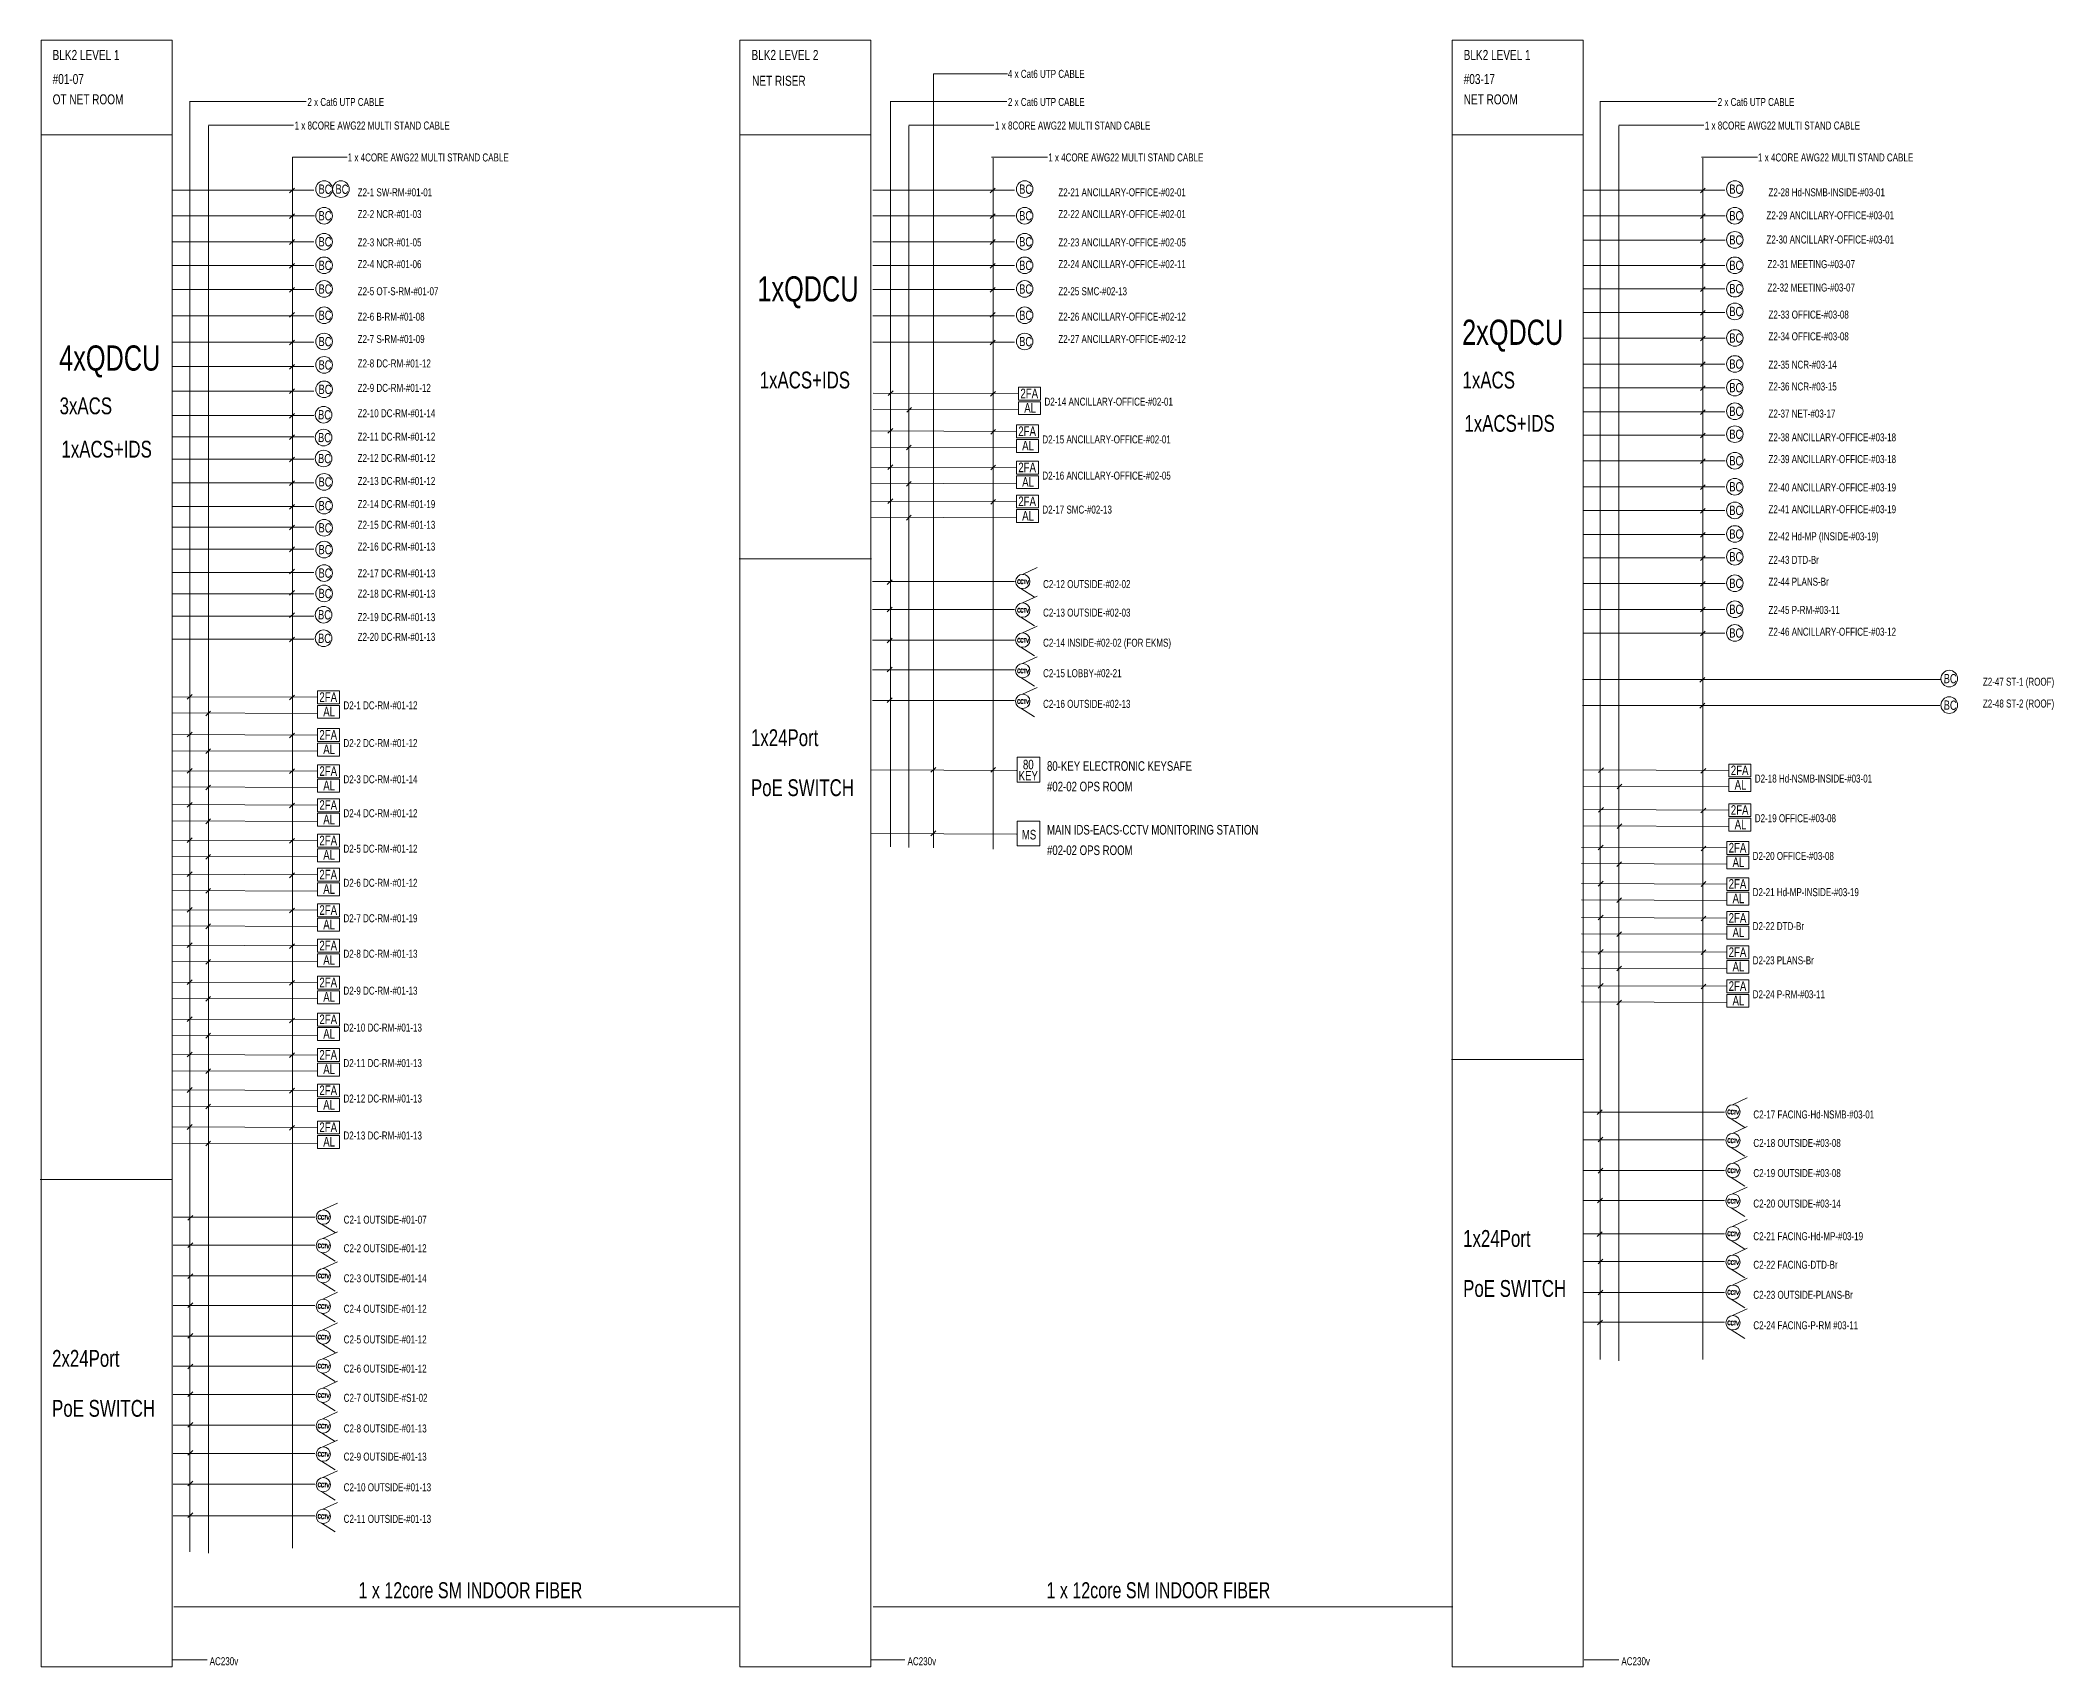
# Model space of a CAD drawing. Header units: millimetres. Extents: x 2393048 to 3570576, y 49836 to 518491.
# Drawn here: x 3304559 to 3378710, y 290243 to 350147 of the extents above; entities that cross this region are included whole.
import ezdxf

# ---------------------------------------------------------------- set-up
doc = ezdxf.new("R2010")
doc.units = ezdxf.units.MM
doc.header["$LTSCALE"] = 1.5
doc.linetypes.add('HIDDEN', pattern=[9.525, 6.35, -3.175])
for name, color, linetype, lineweight in [('CCTV', 1, 'Continuous', 13), ('IDS', 170, 'Continuous', 13), ('IDS-EACS', 220, 'Continuous', 20)]:
    doc.layers.add(name, color=color, linetype=linetype, lineweight=lineweight)
doc.layers.add('E-_DATA----_E-_N_', color=4, linetype='Continuous')
doc.layers.add('E-_ELECCIRC_E-_N_', color=4, linetype='HIDDEN')
doc.styles.add('SIMPLEX-0.8', font='simplex.shx', dxfattribs={"width": 0.8})
doc.styles.add('Style1', font='IC-simplex.shx', dxfattribs={"width": 0.75})

# ---------------------------------------------------------------- blocks, each defined once
blk = doc.blocks.new('A$C22946744')
at = {"layer": 'IDS'}
blk.add_circle((598, 598), 598, dxfattribs=at)
at = {"layer": 'IDS', "style": 'Style1', "width": 0.75}
blk.add_text('BC', height=666.5, rotation=359.27419, dxfattribs=at).set_placement((199, 268))
blk = doc.blocks.new('cctv')
at = {"color": 1, "lineweight": 15}
blk.add_circle((-21, 13), 376, dxfattribs=at)
at = {"layer": 'E-_ELECCIRC_E-_N_', "color": 1, "linetype": 'Continuous', "lineweight": 15}
for p, q in [((-66, 386), (680, 795)), ((-91, -356), (655, -765))]:
    blk.add_line(p, q, dxfattribs=at)
at = {"layer": 'E-_DATA----_E-_N_', "color": 10, "lineweight": 18, "insert": (-313, 101), "char_height": 211.9, "width": 36.05, "attachment_point": 1, "style": 'SIMPLEX-0.8'}
blk.add_mtext('CCTV', dxfattribs=at)

msp = doc.modelspace()

# ---------------------------------------------------------------- linework, layer by layer
at = {"layer": 'CCTV', "color": 1}
for p, q in [((3340180, 348906), (3337455, 348906)), ((3337455, 348906), (3337455, 320402)), ((3309396, 346663), (3304601, 346663)), ((3335134, 346663), (3330339, 346663)), ((3361363, 346663), (3356568, 346663)), ((3330297, 331046), (3335171, 331046)), ((3340515, 323256), (3335159, 323276)), ((3340515, 320908), (3335159, 320928)), ((3356526, 312603), (3361401, 312603)), ((3304559, 308187), (3309434, 308187)), ((3309472, 292448), (3330288, 292448)), ((3335232, 292448), (3356582, 292448))]:
    msp.add_line(p, q, dxfattribs=at)
at = {"layer": 'CCTV', "color": 170}
for p, q in [((3310059, 347890), (3314354, 347890)), ((3335857, 347890), (3340152, 347890)), ((3335868, 320445), (3335868, 347862)), ((3361998, 347890), (3366292, 347890)), ((3362009, 301561), (3362009, 347862))]:
    msp.add_line(p, q, dxfattribs=at)
at = {"layer": 'CCTV', "color": 10}
for p, q in [((3310070, 294472), (3310070, 347862)), ((3310751, 346991), (3310751, 294425)), ((3313848, 294612), (3313848, 345847))]:
    msp.add_line(p, q, dxfattribs=at)
at = {"layer": 'CCTV'}
for p, q in [((3310751, 347024), (3313881, 347024)), ((3336549, 347024), (3339679, 347024)), ((3336549, 346991), (3336549, 320414)), ((3362689, 347024), (3365820, 347024)), ((3362689, 346991), (3362689, 301507))]:
    msp.add_line(p, q, dxfattribs=at)
at = {"layer": 'CCTV', "color": 4}
for p, q in [((3313848, 345847), (3315857, 345847)), ((3339595, 345847), (3341655, 345847)), ((3339646, 320353), (3339646, 345800)), ((3365736, 345847), (3367795, 345847)), ((3365786, 301562), (3365786, 345800)), ((3314636, 344627), (3309414, 344627)), ((3340439, 344627), (3335217, 344627)), ((3366593, 344627), (3361371, 344627)), ((3314657, 343677), (3309414, 343677)), ((3340459, 343677), (3335217, 343677)), ((3366613, 343677), (3361371, 343677)), ((3314636, 342727), (3309414, 342727)), ((3340439, 342727), (3335217, 342727)), ((3366613, 342787), (3361371, 342787)), ((3314636, 341851), (3309414, 341851)), ((3340439, 341851), (3335217, 341851)), ((3366593, 341851), (3361371, 341851)), ((3314636, 340964), (3309414, 340964)), ((3340439, 340964), (3335217, 340964)), ((3366593, 340991), (3361371, 340991)), ((3314636, 340003), (3309414, 340003)), ((3340439, 340003), (3335217, 340003)), ((3366593, 340123), (3361371, 340123)), ((3314636, 339025), (3309414, 339025)), ((3340439, 339025), (3335217, 339025)), ((3366613, 339173), (3361371, 339173)), ((3314636, 338132), (3309414, 338132)), ((3366593, 338222), (3361371, 338222)), ((3314636, 337229), (3309414, 337229)), ((3340589, 337132), (3335233, 337152)), ((3366593, 337347), (3361371, 337347)), ((3314636, 336324), (3309414, 336324)), ((3340592, 336534), (3335236, 336554)), ((3366593, 336460), (3361371, 336460)), ((3314636, 335541), (3309414, 335541)), ((3340511, 335743), (3335156, 335763)), ((3340515, 335145), (3335159, 335165)), ((3366593, 335602), (3361371, 335602)), ((3314636, 334715), (3309414, 334715)), ((3340511, 334409), (3335156, 334429)), ((3366613, 334652), (3361371, 334652)), ((3314636, 333844), (3309414, 333844)), ((3340515, 333811), (3335159, 333831)), ((3366593, 333702), (3361371, 333702)), ((3314636, 332971), (3309414, 332971)), ((3340511, 333159), (3335156, 333178)), ((3314636, 332210), (3309414, 332210)), ((3340515, 332560), (3335159, 332580)), ((3366593, 332826), (3361371, 332826)), ((3366593, 331939), (3361371, 331939)), ((3314636, 331408), (3309414, 331408)), ((3366593, 331088), (3361371, 331088)), ((3314636, 330550), (3309414, 330550)), ((3340432, 330208), (3335210, 330208)), ((3366613, 330138), (3361371, 330138)), ((3314636, 329758), (3309414, 329758)), ((3314636, 328937), (3309414, 328937)), ((3340432, 329185), (3335210, 329185)), ((3366593, 329188), (3361371, 329188)), ((3314636, 328089), (3309414, 328089)), ((3340432, 328049), (3335210, 328049)), ((3366593, 328312), (3361371, 328312)), ((3340432, 326955), (3335210, 326955)), ((3374537, 326601), (3361353, 326601)), ((3314772, 325948), (3309416, 325968)), ((3340432, 325826), (3335210, 325826)), ((3374512, 325651), (3361353, 325651)), ((3314775, 325350), (3309419, 325370)), ((3314772, 324559), (3309416, 324579)), ((3314775, 323961), (3309419, 323980)), ((3314772, 323225), (3309416, 323245)), ((3314775, 322627), (3309419, 322646)), ((3366750, 323251), (3361394, 323271)), ((3366753, 322653), (3361398, 322673)), ((3314772, 321974), (3309416, 321994)), ((3314775, 321376), (3309419, 321396)), ((3366750, 321791), (3361394, 321811)), ((3366753, 321193), (3361398, 321212)), ((3314772, 320668), (3309416, 320688)), ((3366673, 320401), (3361317, 320421)), ((3314775, 320070), (3309419, 320090)), ((3366676, 319803), (3361320, 319823)), ((3314772, 319412), (3309416, 319432)), ((3366673, 319067), (3361317, 319087)), ((3314772, 318106), (3309416, 318126)), ((3314775, 318814), (3309419, 318834)), ((3366676, 318469), (3361320, 318489)), ((3314775, 317508), (3309419, 317528)), ((3366673, 317817), (3361317, 317837)), ((3314772, 316800), (3309416, 316820)), ((3366676, 317219), (3361320, 317239)), ((3314775, 316202), (3309419, 316222)), ((3366673, 316556), (3361317, 316576)), ((3366676, 315958), (3361320, 315978)), ((3314772, 315438), (3309416, 315458)), ((3366673, 315306), (3361317, 315326)), ((3314775, 314840), (3309419, 314860)), ((3366676, 314708), (3361320, 314727)), ((3314772, 314079), (3309416, 314099)), ((3314775, 313481), (3309419, 313501)), ((3314772, 312773), (3309416, 312793)), ((3314775, 312175), (3309419, 312195)), ((3314772, 311467), (3309416, 311487)), ((3314775, 310869), (3309419, 310889)), ((3314772, 310106), (3309416, 310125)), ((3366589, 310674), (3361367, 310674)), ((3314775, 309507), (3309419, 309527)), ((3366589, 309652), (3361367, 309652)), ((3366589, 308515), (3361367, 308515)), ((3366589, 307421), (3361367, 307421)), ((3314674, 306798), (3309452, 306798)), ((3314674, 305776), (3309452, 305776)), ((3366589, 306190), (3361367, 306190)), ((3366589, 305168), (3361367, 305168)), ((3314674, 304639), (3309452, 304639)), ((3366589, 304031), (3361367, 304031)), ((3314674, 303545), (3309452, 303545)), ((3366589, 302937), (3361367, 302937)), ((3314674, 302416), (3309452, 302416)), ((3314674, 301313), (3309452, 301313)), ((3314674, 300267), (3309452, 300267)), ((3314674, 299138), (3309452, 299138)), ((3314674, 298101), (3309452, 298101)), ((3314674, 296972), (3309452, 296972)), ((3314674, 295807), (3309452, 295807))]:
    msp.add_line(p, q, dxfattribs=at)
at = {"layer": 'CCTV', "color": 10, "lineweight": 30}
for p, q in [((3313741, 344529), (3313920, 344702)), ((3339544, 344529), (3339723, 344702)), ((3313741, 343581), (3313920, 343754)), ((3339544, 343581), (3339723, 343754)), ((3313741, 342630), (3313920, 342804)), ((3339544, 342630), (3339723, 342804)), ((3313741, 341754), (3313920, 341928)), ((3339544, 341754), (3339723, 341928)), ((3313741, 340868), (3313920, 341041)), ((3339544, 340868), (3339723, 341041)), ((3365698, 340895), (3365877, 341068)), ((3313741, 339949), (3313920, 340123)), ((3339544, 339949), (3339723, 340123)), ((3365698, 340024), (3365877, 340198)), ((3313741, 338928), (3313920, 339102)), ((3339544, 338928), (3339723, 339102)), ((3365698, 339076), (3365877, 339250)), ((3313741, 338036), (3313920, 338209)), ((3365698, 338126), (3365877, 338299)), ((3365698, 337250), (3365877, 337423)), ((3313741, 337132), (3313920, 337306)), ((3335785, 337063), (3335964, 337236)), ((3339558, 337038), (3339737, 337211)), ((3313741, 336227), (3313920, 336400)), ((3336469, 336452), (3336648, 336626)), ((3365698, 336363), (3365877, 336537)), ((3313741, 335445), (3313920, 335618)), ((3335772, 335673), (3335951, 335847)), ((3336456, 335063), (3336636, 335236)), ((3339563, 335638), (3339743, 335811)), ((3365698, 335504), (3365877, 335677)), ((3313741, 334618), (3313920, 334792)), ((3335772, 334339), (3335951, 334513)), ((3339563, 334326), (3339743, 334499)), ((3365698, 334556), (3365877, 334729)), ((3313741, 333748), (3313920, 333921)), ((3336456, 333729), (3336636, 333902)), ((3365698, 333605), (3365877, 333778)), ((3313741, 332874), (3313920, 333048)), ((3335772, 333089), (3335951, 333262)), ((3339563, 333059), (3339743, 333232)), ((3313741, 332113), (3313920, 332287)), ((3336456, 332478), (3336636, 332652)), ((3365698, 332729), (3365877, 332903)), ((3313741, 331311), (3313920, 331484)), ((3365698, 331843), (3365877, 332016)), ((3365698, 330990), (3365877, 331163)), ((3313741, 330497), (3313920, 330670)), ((3335753, 330102), (3335932, 330275)), ((3365698, 330042), (3365877, 330215)), ((3313741, 329704), (3313920, 329877)), ((3335753, 329096), (3335932, 329270)), ((3365698, 329091), (3365877, 329265)), ((3313741, 328883), (3313920, 329057)), ((3313741, 327993), (3313920, 328166)), ((3335753, 327953), (3335932, 328126)), ((3365698, 328216), (3365877, 328389)), ((3335753, 326887), (3335932, 327060)), ((3365680, 326502), (3365859, 326676)), ((3309968, 325879), (3310147, 326052)), ((3313741, 325854), (3313920, 326027)), ((3335753, 325755), (3335932, 325929)), ((3365680, 325554), (3365859, 325728)), ((3310652, 325268), (3310832, 325441)), ((3309968, 324489), (3310147, 324662)), ((3310652, 323879), (3310832, 324052)), ((3313741, 324454), (3313920, 324627)), ((3309968, 323155), (3310147, 323329)), ((3313741, 323142), (3313920, 323315)), ((3337361, 323186), (3337540, 323359)), ((3339563, 323186), (3339743, 323359)), ((3361946, 323182), (3362126, 323355)), ((3365719, 323157), (3365899, 323330)), ((3310652, 322545), (3310832, 322718)), ((3362630, 322571), (3362810, 322744)), ((3309968, 321905), (3310147, 322078)), ((3313741, 321875), (3313920, 322048)), ((3361946, 321721), (3362126, 321895)), ((3365719, 321696), (3365899, 321870)), ((3310652, 321294), (3310832, 321468)), ((3362630, 321111), (3362810, 321284)), ((3309968, 320599), (3310147, 320772)), ((3313741, 320574), (3313920, 320748)), ((3337361, 320852), (3337540, 321026)), ((3361933, 320332), (3362113, 320505)), ((3365725, 320296), (3365904, 320469)), ((3310652, 319988), (3310832, 320161)), ((3362618, 319721), (3362797, 319894)), ((3309968, 319343), (3310147, 319516)), ((3310652, 318732), (3310832, 318905)), ((3313741, 319305), (3313920, 319478)), ((3361933, 318998), (3362113, 319171)), ((3365725, 318984), (3365904, 319158)), ((3309968, 318037), (3310147, 318210)), ((3313741, 318009), (3313920, 318182)), ((3362618, 318387), (3362797, 318561)), ((3310652, 317426), (3310832, 317599)), ((3361933, 317747), (3362113, 317921)), ((3365725, 317717), (3365904, 317891)), ((3309968, 316730), (3310147, 316904)), ((3313741, 316700), (3313920, 316873)), ((3361933, 316487), (3362113, 316660)), ((3362618, 317137), (3362797, 317310)), ((3365725, 316473), (3365904, 316646)), ((3310652, 316120), (3310832, 316293)), ((3362618, 315876), (3362797, 316049)), ((3309968, 315369), (3310147, 315542)), ((3313741, 315340), (3313920, 315513)), ((3361933, 315236), (3362113, 315410)), ((3365725, 315206), (3365904, 315380)), ((3310652, 314758), (3310832, 314932)), ((3362618, 314626), (3362797, 314799)), ((3309968, 314010), (3310147, 314183)), ((3313741, 313960), (3313920, 314134)), ((3310652, 313399), (3310832, 313573)), ((3309968, 312704), (3310147, 312877)), ((3310652, 312093), (3310832, 312266)), ((3313741, 312677), (3313920, 312850)), ((3309968, 311398), (3310147, 311571)), ((3313741, 311373), (3313920, 311547)), ((3310652, 310787), (3310832, 310960)), ((3361902, 310584), (3362081, 310758)), ((3309968, 310036), (3310147, 310209)), ((3313741, 310004), (3313920, 310177)), ((3310652, 309425), (3310832, 309599)), ((3361927, 309570), (3362106, 309744)), ((3361927, 308427), (3362106, 308601)), ((3361910, 307328), (3362090, 307501)), ((3309995, 306692), (3310174, 306865)), ((3361902, 306092), (3362081, 306265)), ((3309995, 305687), (3310174, 305860)), ((3361927, 305078), (3362106, 305251)), ((3309995, 304544), (3310174, 304717)), ((3361927, 303935), (3362106, 304108)), ((3309995, 303478), (3310174, 303651)), ((3361910, 302835), (3362090, 303009)), ((3309995, 302346), (3310174, 302519)), ((3309995, 301218), (3310174, 301391)), ((3309995, 300200), (3310174, 300373)), ((3309995, 299068), (3310174, 299241)), ((3309995, 298033), (3310174, 298206)), ((3309995, 296901), (3310174, 297074)), ((3309995, 295737), (3310174, 295910))]:
    msp.add_line(p, q, dxfattribs=at)
at = {"layer": 'CCTV', "color": 90}
for p, q in [((3365698, 344529), (3365877, 344702)), ((3365698, 343581), (3365877, 343754)), ((3365698, 342691), (3365877, 342864)), ((3365698, 341754), (3365877, 341928))]:
    msp.add_line(p, q, dxfattribs=at)
at = {"layer": 'CCTV', "color": 10}
for points in [[(3304586, 350147), (3309411, 350147), (3309411, 290243), (3304586, 290243)], [(3330324, 350147), (3335149, 350147), (3335149, 290243), (3330324, 290243)], [(3356553, 350147), (3361378, 350147), (3361378, 290243), (3356553, 290243)]]:
    msp.add_lwpolyline(points, close=True, dxfattribs=at)
at = {"layer": 'IDS', "color": 10, "lineweight": 15}
for p, q in [((3310702, 290495), (3309428, 290495)), ((3336404, 290495), (3335130, 290495)), ((3362692, 290495), (3361417, 290495))]:
    msp.add_line(p, q, dxfattribs=at)
at = {"layer": 'IDS', "color": 90}
for points in [[(3340589, 337370), (3341397, 337370), (3341397, 336894), (3340589, 336894)], [(3340589, 336834), (3341397, 336834), (3341397, 336358), (3340589, 336358)], [(3340511, 335981), (3341320, 335981), (3341320, 335505), (3340511, 335505)], [(3340511, 335445), (3341320, 335445), (3341320, 334969), (3340511, 334969)], [(3340511, 334647), (3341320, 334647), (3341320, 334171), (3340511, 334171)], [(3340511, 334111), (3341320, 334111), (3341320, 333635), (3340511, 333635)], [(3340511, 333396), (3341320, 333396), (3341320, 332921), (3340511, 332921)], [(3340511, 332860), (3341320, 332860), (3341320, 332385), (3340511, 332385)], [(3314772, 326186), (3315581, 326186), (3315581, 325710), (3314772, 325710)], [(3314772, 325650), (3315581, 325650), (3315581, 325174), (3314772, 325174)], [(3314772, 324797), (3315581, 324797), (3315581, 324321), (3314772, 324321)], [(3314772, 324261), (3315581, 324261), (3315581, 323785), (3314772, 323785)], [(3314772, 323463), (3315581, 323463), (3315581, 322987), (3314772, 322987)], [(3366750, 323489), (3367559, 323489), (3367559, 323013), (3366750, 323013)], [(3314772, 322927), (3315581, 322927), (3315581, 322451), (3314772, 322451)], [(3366750, 322953), (3367559, 322953), (3367559, 322477), (3366750, 322477)], [(3314772, 322212), (3315581, 322212), (3315581, 321736), (3314772, 321736)], [(3366750, 322029), (3367559, 322029), (3367559, 321553), (3366750, 321553)], [(3314772, 321676), (3315581, 321676), (3315581, 321200), (3314772, 321200)], [(3366750, 321493), (3367559, 321493), (3367559, 321017), (3366750, 321017)], [(3314772, 320906), (3315581, 320906), (3315581, 320430), (3314772, 320430)], [(3314772, 320370), (3315581, 320370), (3315581, 319894), (3314772, 319894)], [(3366673, 320639), (3367481, 320639), (3367481, 320163), (3366673, 320163)], [(3314772, 319650), (3315581, 319650), (3315581, 319174), (3314772, 319174)], [(3366673, 320103), (3367481, 320103), (3367481, 319627), (3366673, 319627)], [(3314772, 319114), (3315581, 319114), (3315581, 318638), (3314772, 318638)], [(3366673, 319305), (3367481, 319305), (3367481, 318829), (3366673, 318829)], [(3314772, 318344), (3315581, 318344), (3315581, 317868), (3314772, 317868)], [(3366673, 318769), (3367481, 318769), (3367481, 318293), (3366673, 318293)], [(3314772, 317808), (3315581, 317808), (3315581, 317332), (3314772, 317332)], [(3366673, 318055), (3367481, 318055), (3367481, 317579), (3366673, 317579)], [(3366673, 317519), (3367481, 317519), (3367481, 317043), (3366673, 317043)], [(3314772, 317038), (3315581, 317038), (3315581, 316562), (3314772, 316562)], [(3366673, 316794), (3367481, 316794), (3367481, 316318), (3366673, 316318)], [(3314772, 316502), (3315581, 316502), (3315581, 316026), (3314772, 316026)], [(3366673, 316258), (3367481, 316258), (3367481, 315782), (3366673, 315782)], [(3314772, 315676), (3315581, 315676), (3315581, 315200), (3314772, 315200)], [(3366673, 315544), (3367481, 315544), (3367481, 315068), (3366673, 315068)], [(3314772, 315140), (3315581, 315140), (3315581, 314664), (3314772, 314664)], [(3366673, 315008), (3367481, 315008), (3367481, 314532), (3366673, 314532)], [(3314772, 314317), (3315581, 314317), (3315581, 313841), (3314772, 313841)], [(3314772, 313781), (3315581, 313781), (3315581, 313305), (3314772, 313305)], [(3314772, 313011), (3315581, 313011), (3315581, 312535), (3314772, 312535)], [(3314772, 312475), (3315581, 312475), (3315581, 311999), (3314772, 311999)], [(3314772, 311705), (3315581, 311705), (3315581, 311229), (3314772, 311229)], [(3314772, 311169), (3315581, 311169), (3315581, 310693), (3314772, 310693)], [(3314772, 310343), (3315581, 310343), (3315581, 309868), (3314772, 309868)], [(3314772, 309807), (3315581, 309807), (3315581, 309332), (3314772, 309332)]]:
    msp.add_lwpolyline(points, close=True, dxfattribs=at)
at = {"layer": 'IDS', "color": 1}
for points in [[(3340535, 323738), (3341369, 323738), (3341369, 322826), (3340535, 322826)], [(3340535, 321390), (3341369, 321390), (3341369, 320478), (3340535, 320478)]]:
    msp.add_lwpolyline(points, close=True, dxfattribs=at)

# ---------------------------------------------------------------- block references
at = {"layer": 'CCTV', "xscale": 0.7, "yscale": 0.7, "zscale": 0.7, "rotation": 356.356531316537}
for p in [(3340756, 330203), (3340756, 329149), (3340756, 328044), (3340756, 326918), (3340756, 325790), (3366913, 310670), (3366913, 309616), (3366913, 308511), (3366913, 307385), (3314998, 306794), (3314998, 305740), (3366913, 306186), (3366913, 305132), (3314998, 304634), (3314998, 303509), (3366913, 304027), (3366913, 302901), (3314998, 302380), (3314998, 301309), (3314998, 300231), (3314998, 299102), (3314998, 298064), (3314998, 296936), (3314998, 295771)]:
    msp.add_blockref('cctv', p, dxfattribs=at)
at = {"layer": 'IDS', "xscale": 0.5120000000000001, "yscale": 0.5120000000000001, "zscale": 0.5120000000000001}
for p in [(3314703, 344358), (3315327, 344358), (3340506, 344358), (3366660, 344358), (3314703, 343380), (3340506, 343380), (3366660, 343380), (3314703, 342422), (3340506, 342422), (3366660, 342490), (3314703, 341552), (3340506, 341552), (3366660, 341552), (3314703, 340682), (3340506, 340682), (3366660, 340692), (3366660, 339853), (3314703, 339714), (3340506, 339714), (3314703, 338746), (3340506, 338746), (3366660, 338876), (3314703, 337885), (3366660, 337918), (3314703, 336985), (3366660, 337048), (3314686, 336049), (3366660, 336178), (3366660, 335333), (3314686, 335209), (3314686, 334437), (3366660, 334355), (3314703, 333577), (3366660, 333397), (3314703, 332703), (3366660, 332527), (3314703, 331885), (3366660, 331657), (3314703, 331083), (3314703, 330219), (3366660, 330819), (3314703, 329467), (3366660, 329841), (3314686, 328683), (3366660, 328883), (3366660, 328013), (3314686, 327815)]:
    msp.add_blockref('A$C22946744', p, dxfattribs=at)
at = {"layer": 'IDS', "color": 10, "xscale": 0.5120000000000001, "yscale": 0.5120000000000001, "zscale": 0.5120000000000001}
for p in [(3374556, 326331), (3374556, 325354)]:
    msp.add_blockref('A$C22946744', p, dxfattribs=at)

# ---------------------------------------------------------------- texts
at = {"layer": 'CCTV', "color": 220, "style": 'Style1', "width": 0.75}
for s, height, p in [('BLK2 LEVEL 1', 368.36, (3305014, 349422)), ('BLK2 LEVEL 2', 368.36, (3330752, 349422)), ('BLK2 LEVEL 1', 368.36, (3356981, 349422)), ('#01-07 ', 368.4, (3305014, 348535)), ('NET RISER', 368.4, (3330775, 348470)), ('#03-17 ', 368.4, (3356981, 348535)), ('OT NET ROOM', 368.36, (3305014, 347787)), ('NET ROOM', 368.4, (3356981, 347787))]:
    msp.add_text(s, height=height, dxfattribs=at).set_placement(p)
at = {"layer": 'CCTV', "color": 1, "style": 'Style1', "width": 0.75}
msp.add_text('4 x Cat6 UTP CABLE', height=294.69, dxfattribs=at).set_placement((3340195, 348763))
at = {"layer": 'CCTV', "color": 170, "style": 'Style1', "width": 0.75}
for s, height, p in [('2 x Cat6 UTP CABLE', 294.69, (3314397, 347726)), ('2 x Cat6 UTP CABLE', 294.69, (3340195, 347726)), ('2 x Cat6 UTP CABLE', 294.69, (3366335, 347726)), ('1 x 12core SM INDOOR FIBER ', 589.37, (3316278, 292766)), ('1 x 12core SM INDOOR FIBER ', 589.37, (3341615, 292766))]:
    msp.add_text(s, height=height, dxfattribs=at).set_placement(p)
at = {"layer": 'CCTV', "style": 'Style1', "width": 0.75}
for s, height, p in [('1 x 8CORE AWG22 MULTI STAND CABLE', 294.69, (3313924, 346860)), ('1 x 8CORE AWG22 MULTI STAND CABLE', 294.69, (3339722, 346860)), ('1 x 8CORE AWG22 MULTI STAND CABLE', 294.69, (3365862, 346860)), ('D2-14 ANCILLARY-OFFICE-#02-01', 294.69, (3341541, 336689)), ('D2-15 ANCILLARY-OFFICE-#02-01', 294.69, (3341463, 335300)), ('D2-16 ANCILLARY-OFFICE-#02-05', 294.69, (3341463, 333966)), ('D2-17 SMC-#02-13', 294.69, (3341463, 332715)), ('C2-12 OUTSIDE-#02-02', 294.69, (3341490, 329971)), ('C2-13 OUTSIDE-#02-03', 294.69, (3341490, 328920)), ('C2-14 INSIDE-#02-02 (FOR EKMS)', 294.69, (3341490, 327811)), ('C2-15 LOBBY-#02-21', 294.69, (3341490, 326689)), ('D2-1 DC-RM-#01-12', 294.69, (3315724, 325505)), ('C2-16 OUTSIDE-#02-13', 294.69, (3341490, 325560)), ('D2-2 DC-RM-#01-12', 294.69, (3315724, 324116)), ('D2-3 DC-RM-#01-14', 294.69, (3315724, 322782)), ('D2-18 Hd-NSMB-INSIDE-#03-01', 294.69, (3367702, 322808)), ('D2-4 DC-RM-#01-12', 294.69, (3315724, 321531)), ('D2-19 OFFICE-#03-08', 294.69, (3367702, 321348)), ('D2-5 DC-RM-#01-12', 294.69, (3315724, 320225)), ('D2-20 OFFICE-#03-08', 294.69, (3367625, 319958)), ('D2-6 DC-RM-#01-12', 294.69, (3315724, 318969)), ('D2-21 Hd-MP-INSIDE-#03-19', 294.69, (3367625, 318624)), ('D2-7 DC-RM-#01-19', 294.69, (3315724, 317663)), ('D2-22 DTD-Br', 294.69, (3367625, 317374)), ('D2-8 DC-RM-#01-13', 294.69, (3315724, 316357)), ('D2-23 PLANS-Br', 294.69, (3367625, 316113)), ('D2-9 DC-RM-#01-13', 294.69, (3315724, 314995)), ('D2-24 P-RM-#03-11', 294.69, (3367625, 314863)), ('D2-10 DC-RM-#01-13', 294.69, (3315724, 313636)), ('D2-11 DC-RM-#01-13', 294.69, (3315724, 312330)), ('D2-12 DC-RM-#01-13', 294.69, (3315724, 311024)), ('C2-17 FACING-Hd-NSMB-#03-01', 294.69, (3367648, 310437)), ('D2-13 DC-RM-#01-13', 294.69, (3315724, 309662)), ('C2-18 OUTSIDE-#03-08', 294.69, (3367648, 309386)), ('C2-19 OUTSIDE-#03-08', 294.69, (3367648, 308278)), ('C2-20 OUTSIDE-#03-14', 294.69, (3367648, 307156)), ('C2-1 OUTSIDE-#01-07 ', 294.69, (3315733, 306561)), ('C2-21 FACING-Hd-MP-#03-19', 294.69, (3367648, 305953)), ('C2-2 OUTSIDE-#01-12', 294.69, (3315733, 305510)), ('C2-22 FACING-DTD-Br', 294.69, (3367648, 304902)), ('C2-3 OUTSIDE-#01-14', 294.69, (3315733, 304402)), ('C2-23 OUTSIDE-PLANS-Br', 294.69, (3367648, 303794)), ('C2-4 OUTSIDE-#01-12', 294.69, (3315733, 303279)), ('C2-24 FACING-P-RM #03-11', 294.69, (3367648, 302672)), ('C2-5 OUTSIDE-#01-12', 294.69, (3315733, 302151)), ('C2-6 OUTSIDE-#01-12', 294.69, (3315733, 301076)), ('C2-7 OUTSIDE-#S1-02', 294.69, (3315733, 300001)), ('C2-8 OUTSIDE-#01-13', 294.69, (3315733, 298872)), ('C2-9 OUTSIDE-#01-13', 294.69, (3315733, 297835)), ('C2-10 OUTSIDE-#01-13', 294.69, (3315733, 296706)), ('C2-11 OUTSIDE-#01-13', 294.69, (3315733, 295542)), ('AC230v', 294.7, (3310798, 290299)), ('AC230v', 294.7, (3336500, 290299)), ('AC230v', 294.7, (3362788, 290299))]:
    msp.add_text(s, height=height, dxfattribs=at).set_placement(p)
at = {"layer": 'CCTV', "color": 4, "style": 'Style1', "width": 0.75}
for s, p in [('1 x 4CORE AWG22 MULTI STRAND CABLE', (3315882, 345684)), ('1 x 4CORE AWG22 MULTI STAND CABLE', (3341680, 345684)), ('1 x 4CORE AWG22 MULTI STAND CABLE', (3367821, 345684))]:
    msp.add_text(s, height=294.69, dxfattribs=at).set_placement(p)
at = {"layer": 'CCTV', "color": 10, "style": 'Style1', "width": 0.75}
for s, height, p in [('1xQDCU ', 928.3, (3330969, 340526)), ('2xQDCU ', 928.3, (3356922, 338929)), ('4xQDCU ', 928.3, (3305255, 337980)), ('1xACS+IDS ', 618.8, (3331053, 337324)), ('1xACS ', 618.8, (3356938, 337322)), ('3xACS ', 618.8, (3305271, 336373)), ('1xACS+IDS ', 618.8, (3357005, 335727)), ('1xACS+IDS ', 618.8, (3305339, 334778)), ('1x24Port ', 618.8, (3330732, 324151)), ('PoE SWITCH', 618.8, (3330732, 322309)), ('1x24Port ', 618.8, (3356961, 305708)), ('PoE SWITCH', 618.8, (3356961, 303866)), ('2x24Port ', 618.8, (3304994, 301292)), ('PoE SWITCH', 618.8, (3304994, 299450))]:
    msp.add_text(s, height=height, dxfattribs=at).set_placement(p)
at = {"layer": 'IDS', "style": 'Style1', "width": 0.75}
for s, p in [('Z2-1 SW-RM-#01-01', (3316249, 344401)), ('Z2-21 ANCILLARY-OFFICE-#02-01', (3342052, 344401)), ('Z2-28 Hd-NSMB-INSIDE-#03-01', (3368206, 344401)), ('Z2-2 NCR-#01-03', (3316249, 343599)), ('Z2-22 ANCILLARY-OFFICE-#02-01', (3342052, 343599)), ('Z2-29 ANCILLARY-OFFICE-#03-01', (3368131, 343551)), ('Z2-3 NCR-#01-05', (3316249, 342556)), ('Z2-23 ANCILLARY-OFFICE-#02-05', (3342052, 342556)), ('Z2-30 ANCILLARY-OFFICE-#03-01', (3368131, 342662)), ('Z2-4 NCR-#01-06', (3316249, 341754)), ('Z2-24 ANCILLARY-OFFICE-#02-11', (3342052, 341754)), ('Z2-31 MEETING-#03-07', (3368171, 341754)), ('Z2-32 MEETING-#03-07', (3368171, 340894)), ('Z2-5 OT-S-RM-#01-07', (3316249, 340756)), ('Z2-25 SMC-#02-13', (3342052, 340756)), ('Z2-6 B-RM-#01-08', (3316249, 339819)), ('Z2-26 ANCILLARY-OFFICE-#02-12', (3342052, 339819)), ('Z2-33 OFFICE-#03-08', (3368206, 339897)), ('Z2-7 S-RM-#01-09', (3316249, 338998)), ('Z2-27 ANCILLARY-OFFICE-#02-12', (3342052, 338998)), ('Z2-34 OFFICE-#03-08', (3368206, 339095)), ('Z2-8 DC-RM-#01-12', (3316249, 338098)), ('Z2-35 NCR-#03-14', (3368206, 338052)), ('Z2-9 DC-RM-#01-12', (3316249, 337197)), ('Z2-36 NCR-#03-15', (3368206, 337249)), ('Z2-10 DC-RM-#01-14', (3316249, 336262)), ('Z2-37 NET-#03-17', (3368206, 336251)), ('Z2-11 DC-RM-#01-12', (3316249, 335399)), ('Z2-38 ANCILLARY-OFFICE-#03-18', (3368206, 335376)), ('Z2-12 DC-RM-#01-12', (3316249, 334615)), ('Z2-39 ANCILLARY-OFFICE-#03-18', (3368206, 334574)), ('Z2-13 DC-RM-#01-12', (3316249, 333768)), ('Z2-40 ANCILLARY-OFFICE-#03-19', (3368206, 333531)), ('Z2-14 DC-RM-#01-19', (3316249, 332916)), ('Z2-41 ANCILLARY-OFFICE-#03-19', (3368206, 332729)), ('Z2-15 DC-RM-#01-13', (3316249, 332155)), ('Z2-16 DC-RM-#01-13', (3316249, 331353)), ('Z2-42 Hd-MP (INSIDE-#03-19)', (3368206, 331731)), ('Z2-43 DTD-Br', (3368206, 330863)), ('Z2-17 DC-RM-#01-13', (3316249, 330366)), ('Z2-44 PLANS-Br', (3368206, 330060)), ('Z2-18 DC-RM-#01-13', (3316249, 329620)), ('Z2-45 P-RM-#03-11', (3368206, 329018)), ('Z2-19 DC-RM-#01-13', (3316249, 328753)), ('Z2-46 ANCILLARY-OFFICE-#03-12', (3368206, 328215)), ('Z2-20 DC-RM-#01-13', (3316249, 328027))]:
    msp.add_text(s, height=294.69, dxfattribs=at).set_placement(p)
at = {"layer": 'IDS', "color": 10, "style": 'Style1', "width": 0.75}
for s, height, p in [('2FA', 353.6, (3340655, 336963)), ('AL', 353.6, (3340797, 336430)), ('2FA', 353.6, (3340578, 335573)), ('AL', 353.6, (3340720, 335040)), ('2FA', 353.6, (3340578, 334239)), ('AL', 353.6, (3340720, 333706)), ('2FA', 353.6, (3340578, 332989)), ('AL', 353.6, (3340720, 332456)), ('Z2-47 ST-1 (ROOF)', 294.69, (3376101, 326375)), ('2FA', 353.6, (3314839, 325778)), ('AL', 353.6, (3314981, 325245)), ('Z2-48 ST-2 (ROOF)', 294.69, (3376101, 325572)), ('2FA', 353.6, (3314839, 324389)), ('AL', 353.6, (3314981, 323856)), ('2FA', 353.6, (3314839, 323055)), ('2FA', 353.6, (3366817, 323082)), ('AL', 353.6, (3314981, 322522)), ('AL', 353.6, (3366959, 322549)), ('2FA', 353.6, (3314839, 321805)), ('2FA', 353.6, (3366817, 321621)), ('AL', 353.6, (3314981, 321272)), ('AL', 353.6, (3366959, 321088)), ('2FA', 353.6, (3314839, 320498)), ('2FA', 353.6, (3366739, 320232)), ('2FA', 353.6, (3314839, 319242)), ('AL', 353.6, (3314981, 319966)), ('AL', 353.6, (3366882, 319699)), ('AL', 353.6, (3314981, 318709)), ('2FA', 353.6, (3366739, 318898)), ('2FA', 353.6, (3314839, 317936)), ('AL', 353.6, (3366882, 318365)), ('AL', 353.6, (3314981, 317403)), ('2FA', 353.6, (3366739, 317647)), ('AL', 353.6, (3366882, 317114)), ('2FA', 353.6, (3314839, 316630)), ('2FA', 353.6, (3366739, 316386)), ('AL', 353.6, (3314981, 316097)), ('AL', 353.6, (3366882, 315854)), ('2FA', 353.6, (3314839, 315269)), ('2FA', 353.6, (3366739, 315136)), ('AL', 353.6, (3314981, 314736)), ('AL', 353.6, (3366882, 314603)), ('2FA', 353.6, (3314839, 313910)), ('AL', 353.6, (3314981, 313377)), ('2FA', 353.6, (3314839, 312604)), ('AL', 353.6, (3314981, 312071)), ('2FA', 353.6, (3314839, 311297)), ('AL', 353.6, (3314981, 310764)), ('2FA', 353.6, (3314839, 309936)), ('AL', 353.6, (3314981, 309403))]:
    msp.add_text(s, height=height, dxfattribs=at).set_placement(p)
at = {"layer": 'IDS', "color": 1, "style": 'Style1', "width": 0.75}
for s, p in [('80', (3340749, 323295)), ('KEY', (3340590, 322884)), ('MS', (3340707, 320712))]:
    msp.add_text(s, height=353.6, dxfattribs=at).set_placement(p)
at = {"layer": 'IDS-EACS', "color": 1, "style": 'Style1', "width": 0.75}
for s, p in [('80-KEY ELECTRONIC KEYSAFE', (3341634, 323241)), ('#02-02 OPS ROOM', (3341634, 322486)), ('MAIN IDS-EACS-CCTV MONITORING STATION', (3341634, 320893)), ('#02-02 OPS ROOM', (3341634, 320138))]:
    msp.add_text(s, height=353.62, dxfattribs=at).set_placement(p)

doc.saveas('drawing.dxf')
